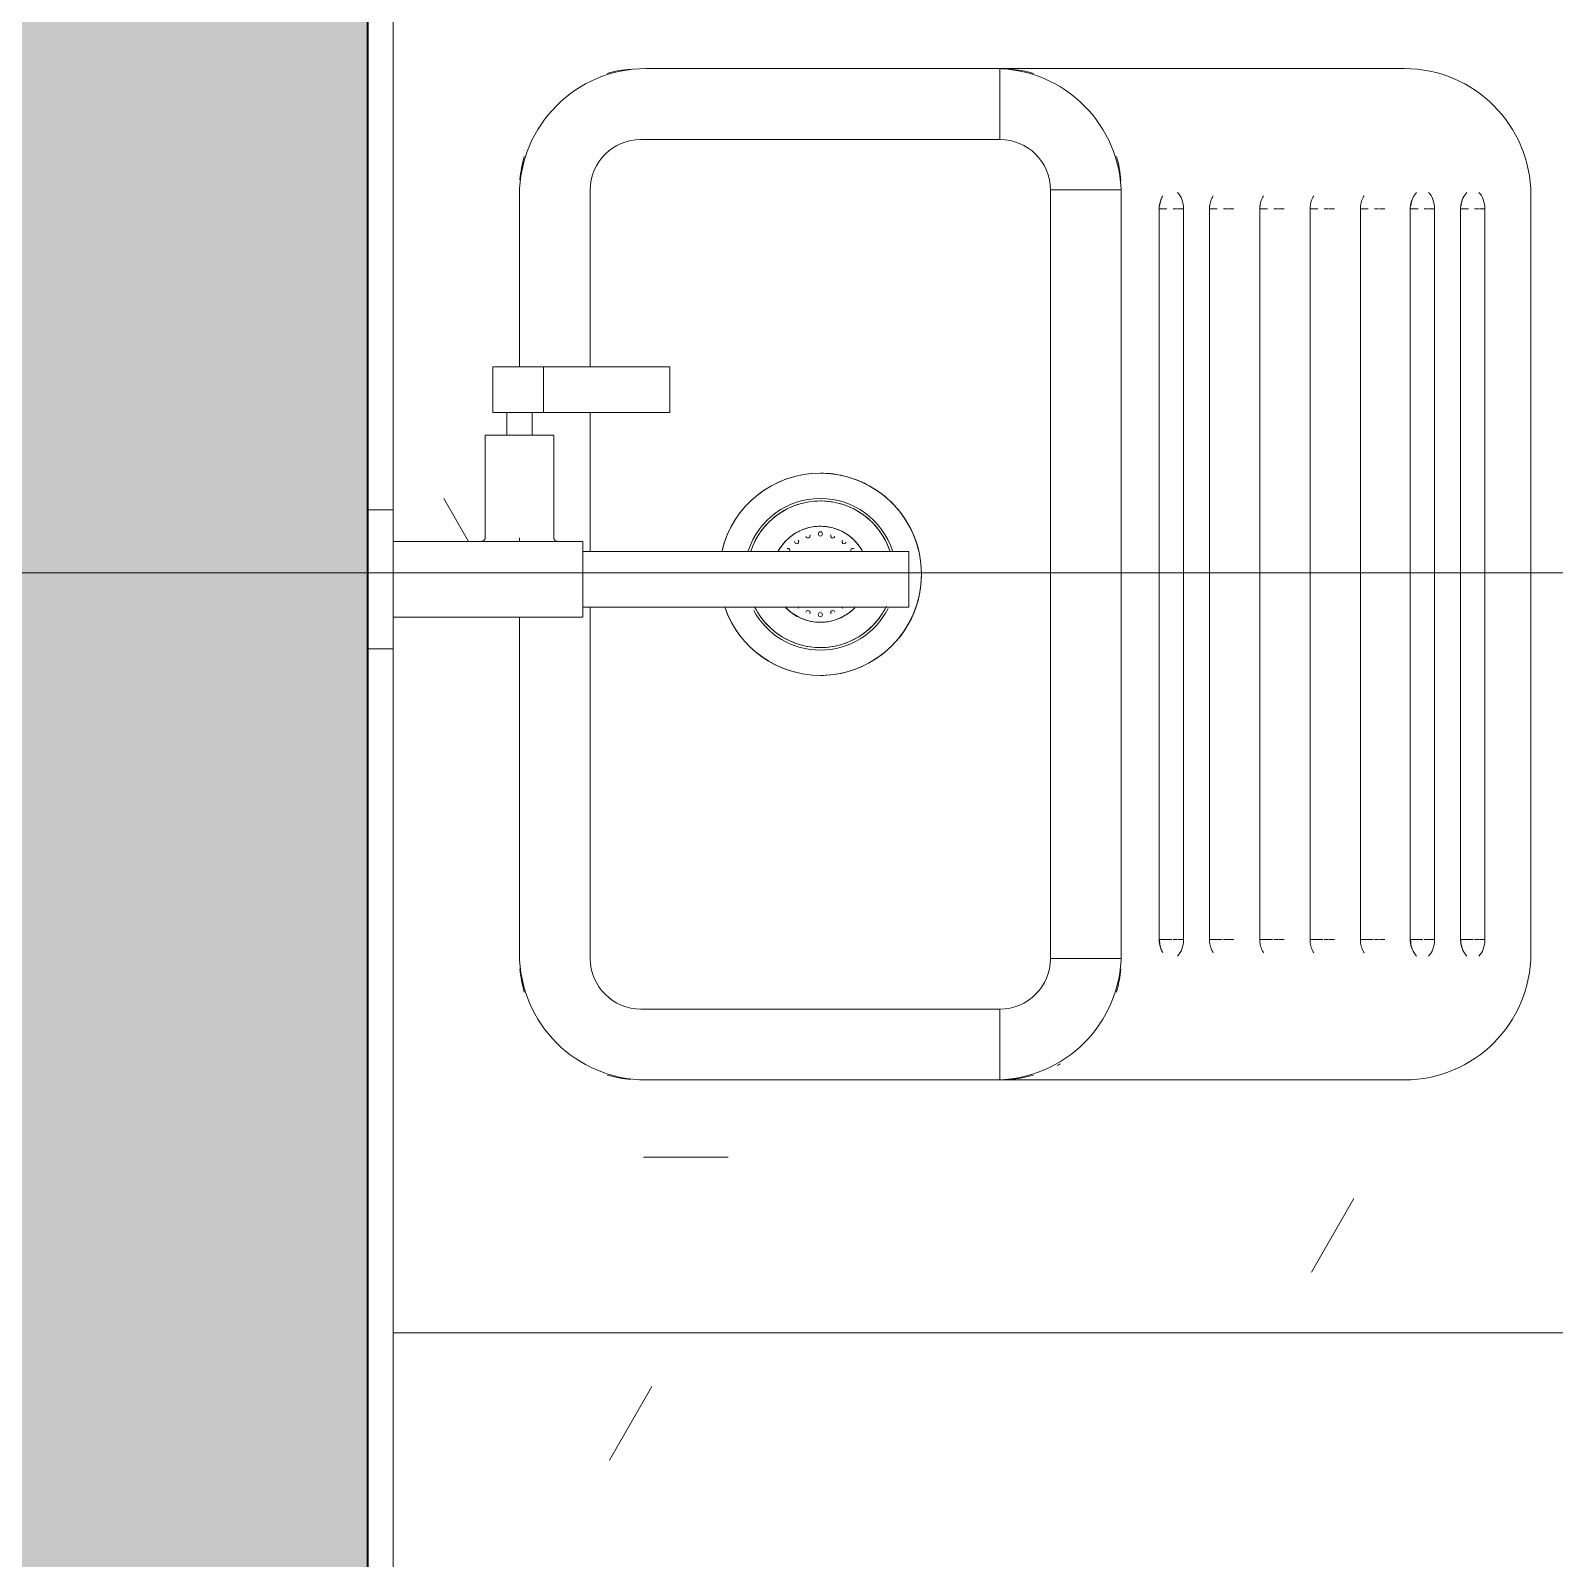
# Model space of a CAD drawing. Header units: millimetres. Extents: x -11245 to 24889, y -43080 to -3800.
# Drawn here: x -7198 to -6595, y -18349 to -17745 of the extents above; entities that cross this region are included whole.
import ezdxf

# ---------------------------------------------------------------- set-up
doc = ezdxf.new("R2010")
doc.units = ezdxf.units.MM
doc.linetypes.add('Projeção', pattern=[3.96875, 2.38125, -1.5875])
for name, color, linetype, lineweight in [('A-ANNO-NOTE', 131, 'Continuous', 9), ('A-WALL', 113, 'Continuous', 18), ('A-WALL-PATT', 111, 'Continuous', 18), ('I-FURN', 30, 'Continuous', 9), ('P-SANR-FIXT', 6, 'Continuous', 9)]:
    doc.layers.add(name, color=color, linetype=linetype, lineweight=lineweight)
pattern_1 = [(0, (7064.62, 16759.65), (812.8, 203.2), [33.528, -576.072, 33.528, -576.072, -3251.2]), (0, (7064.62, 16759.65), (812.8, 203.2), [-1219.2, 33.528, -1185.672, 33.528, -576.072, -1422.4]), (0, (7064.62, 16759.65), (812.8, 203.2), [-3048, 33.528, -372.872, 33.528, -982.472]), (120, (7369.42, 16861.25), (-582.3764, 602.3054), [33.528, -576.072, 33.528, -3827.272]), (120, (7369.42, 16861.25), (-582.3764, 602.3054), [-643.128, -576.072, 33.528, -1185.672, -2032]), (120, (7369.42, 16861.25), (-582.3764, 602.3054), [-2438.4, 33.528, -576.072, 33.528, -1388.872]), (120, (7369.42, 16861.25), (-582.3764, 602.3054), [-3081.528, -372.872, 33.528, -982.472]), (240, (7471.02, 17267.65), (-230.4236, -805.5054), [33.528, -576.072, 33.528, -3827.272]), (240, (7471.02, 17267.65), (-230.4236, -805.5054), [-643.128, -576.072, 33.528, -1185.672, -2032]), (240, (7471.02, 17267.65), (-230.4236, -805.5054), [-2438.4, 33.528, -576.072, 33.528, -1388.872]), (240, (7471.02, 17267.65), (-230.4236, -805.5054), [-3081.528, -372.872, 33.528, -982.472])]

# ---------------------------------------------------------------- blocks, each defined once
blk = doc.blocks.new('BANCADA LAVANDERIA - BANCADA LAVANDERIA-4419173-PONTOS HIDRÁULICOS TÉRREO')
at = {"layer": 'I-FURN'}
h = blk.add_hatch(dxfattribs=at)
h.set_pattern_fill('FP_12', color=256, style=0, pattern_type=2)
h.set_pattern_definition(pattern_1)
h.paths.add_polyline_path([(0, -2380), (10, -2380), (10, -1229.47), (0, -1229.47), (0, -2190.91)])
h.paths.add_polyline_path([(5.09, -1174.47), (10, -1174.47), (10, -726.87), (0, -726.87), (0, -1174.47)])
h.paths.add_polyline_path([(2310, -900), (2320, -900), (2320, 0), (0, 0), (0, -671.87), (10, -671.87), (10, -10), (2310, -10), (2310, -662.11)])
h = blk.add_hatch(dxfattribs=at)
h.set_pattern_fill('FP_13', color=256, style=0, pattern_type=2)
h.set_pattern_definition([(0, (7064.62, 16759.65), (812.8, 203.2), [33.528, -576.072, 33.528, -3827.272]), (0, (7064.62, 16759.65), (812.8, 203.2), [-643.128, -576.072, 33.528, -1185.672, -2032]), (0, (7064.62, 16759.65), (812.8, 203.2), [-2438.4, 33.528, -576.072, 33.528, -1388.872]), (0, (7064.62, 16759.65), (812.8, 203.2), [-3081.528, -372.872, 33.528, -982.472]), (120, (7369.42, 16861.25), (-582.3764, 602.3054), [33.528, -576.072, 33.528, -3827.272]), (120, (7369.42, 16861.25), (-582.3764, 602.3054), [-643.128, -576.072, 33.528, -1185.672, -2032]), (120, (7369.42, 16861.25), (-582.3764, 602.3054), [-2438.4, 33.528, -576.072, 33.528, -1388.872]), (120, (7369.42, 16861.25), (-582.3764, 602.3054), [-3081.528, -372.872, 33.528, -982.472]), (240, (7471.02, 17267.65), (-230.4236, -805.5054), [33.528, -576.072, 33.528, -3827.272]), (240, (7471.02, 17267.65), (-230.4236, -805.5054), [-643.128, -576.072, 33.528, -1185.672, -2032]), (240, (7471.02, 17267.65), (-230.4236, -805.5054), [-2438.4, 33.528, -576.072, 33.528, -1388.872]), (240, (7471.02, 17267.65), (-230.4236, -805.5054), [-3081.528, -372.872, 33.528, -982.472])])
h.paths.add_polyline_path([(288.76, -1500), (550, -1500), (550, -400), (1770, -400), (1770, -900), (2310, -900), (2310, -10), (10, -10), (10, -684.37), (60, -684.37), (60, -682.92), (46.44, -682.92), (47.44, -642.37), (55.67, -642.37), (54.89, -633.4), (49.83, -633.4), (50.75, -615.37), (60, -615.37), (60, -550), (61.7, -537.06), (66.7, -525), (74.64, -514.64), (85, -506.7), (97.06, -501.7), (110, -500), (410, -500), (422.94, -501.7), (435, -506.7), (445.36, -514.64), (453.3, -525), (458.3, -537.06), (460, -550), (459.58, -853.21), (458.3, -862.94), (453.3, -875), (445.36, -885.36), (435, -893.3), (422.94, -898.3), (410, -900), (108.59, -899.81), (97.06, -898.3), (85, -893.3), (74.64, -885.36), (66.7, -875), (61.7, -862.94), (60, -850), (60, -714.37), (10, -714.37), (10, -1186.97), (60, -1186.97), (60, -1185.52), (46.44, -1185.52), (47.44, -1144.97), (55.67, -1144.97), (55.67, -1136.01), (49.83, -1136.01), (50.94, -1117.97), (60, -1117.97), (60.75, -1044.31), (61.7, -1037.06), (66.7, -1025), (74.64, -1014.64), (85, -1006.7), (97.06, -1001.7), (110, -1000), (410, -1000), (422.94, -1001.7), (435, -1006.7), (445.36, -1014.64), (453.3, -1025), (458.3, -1037.06), (460, -1050), (460, -1350), (458.3, -1362.94), (453.3, -1375), (445.36, -1385.36), (435, -1393.3), (422.94, -1398.3), (410, -1400), (108.59, -1399.81), (97.06, -1398.3), (85, -1393.3), (74.64, -1385.36), (66.7, -1375), (61.7, -1362.94), (60, -1350), (60, -1216.97), (10, -1216.97), (10, -1500)])
h.paths.add_polyline_path([(101.34, -436.99), (84.88, -436.99), (84.88, -431), (91.25, -431), (91.25, -428.5), (69.14, -427.75), (69.14, -394.25), (84.88, -394.25), (85.81, -390.04), (118.91, -390.04), (118.91, -428.5), (112.54, -428.5), (112.54, -431), (118.91, -431), (118.91, -436.99), (101.89, -436.99)])
h.paths.add_polyline_path([(101.89, -431), (103.8, -431), (101.89, -428.5)])
h = blk.add_hatch(dxfattribs=at)
h.set_pattern_fill('FP_12', color=256, style=0, pattern_type=2)
h.set_pattern_definition(pattern_1)
h.paths.add_polyline_path([(10, -2380), (60, -2380), (60, -2370), (550, -2370), (550, -1500), (10, -1500), (10, -2370)])
at = {"layer": 'I-FURN', "color": 254}
for p, q in [((10, -1174.47), (10, -726.87)), ((110, -1000), (410, -1000)), ((250, -1000), (250, -1028)), ((250, -1028), (108, -1028)), ((108, -1028), (250, -1028)), ((60, -1117.97), (60, -1050)), ((88, -1048), (88, -1117.97)), ((88, -1117.97), (88, -1048)), ((270, -1352), (270, -1048)), ((297.75, -1048), (270, -1048)), ((270, -1048), (297.75, -1048)), ((270, -1352), (270, -1048)), ((298, -1350), (298, -1050)), ((298, -1050), (298, -1350)), ((460, -1050), (460, -1350)), ((312.99, -1055.5), (312.99, -1344.5)), ((314.09, -1055.5), (313, -1055.5)), ((313.02, -1055.5), (316.07, -1055.5)), ((320.22, -1055.5), (318.54, -1055.5)), ((322.62, -1055.5), (320.52, -1055.5)), ((320.52, -1055.5), (322.62, -1055.5)), ((322.62, -1055.5), (322.62, -1344.5)), ((332.91, -1055.5), (332.91, -1344.5)), ((334.01, -1055.5), (332.92, -1055.5)), ((332.94, -1055.5), (335.99, -1055.5)), ((340.15, -1055.5), (338.46, -1055.5)), ((340.44, -1055.5), (342.54, -1055.5)), ((342.54, -1055.5), (340.45, -1055.5)), ((352.79, -1055.5), (352.79, -1344.5)), ((353.89, -1055.5), (352.8, -1055.5)), ((352.82, -1055.5), (355.87, -1055.5)), ((360.02, -1055.5), (358.34, -1055.5)), ((360.32, -1055.5), (362.42, -1055.5)), ((362.42, -1055.5), (360.33, -1055.5)), ((372.67, -1055.5), (372.67, -1344.5)), ((373.77, -1055.5), (372.68, -1055.5)), ((372.7, -1055.5), (375.75, -1055.5)), ((378.83, -1055.5), (378.22, -1055.5)), ((378.82, -1055.5), (379.91, -1055.5)), ((382.3, -1055.5), (380.2, -1055.5)), ((380.2, -1055.5), (382.3, -1055.5)), ((392.57, -1055.5), (392.57, -1344.5)), ((393.67, -1055.5), (392.58, -1055.5)), ((392.6, -1055.5), (395.65, -1055.5)), ((399.8, -1055.5), (398.12, -1055.5)), ((402.2, -1055.5), (400.1, -1055.5)), ((400.1, -1055.5), (402.2, -1055.5)), ((412.3, -1055.5), (412.3, -1344.5)), ((413.4, -1055.5), (412.32, -1055.5)), ((412.34, -1055.5), (415.39, -1055.5)), ((419.54, -1055.5), (417.85, -1055.5)), ((419.83, -1055.5), (421.93, -1055.5)), ((421.93, -1055.5), (419.84, -1055.5)), ((421.93, -1055.5), (421.93, -1344.5)), ((432.19, -1055.5), (432.19, -1344.5)), ((433.29, -1055.5), (432.21, -1055.5)), ((432.22, -1055.5), (435.28, -1055.5)), ((439.43, -1055.5), (437.74, -1055.5)), ((439.72, -1055.5), (441.82, -1055.5)), ((441.82, -1055.5), (439.73, -1055.5)), ((441.82, -1055.5), (441.82, -1344.5)), ((88, -1136.01), (88, -1190.97)), ((88, -1190.97), (88, -1136.01)), ((60, -1186.97), (60, -1185.52)), ((88, -1212.97), (88, -1352)), ((88, -1352), (88, -1212.97)), ((60, -1350), (60, -1216.97)), ((10, -2380), (10, -1229.47)), ((312.99, -1344.5), (314.09, -1344.5)), ((318.01, -1344.5), (312.99, -1344.5)), ((318.54, -1344.5), (320.22, -1344.5)), ((320.52, -1344.5), (322.62, -1344.5)), ((322.62, -1344.5), (320.52, -1344.5)), ((332.91, -1344.5), (334.01, -1344.5)), ((337.93, -1344.5), (332.91, -1344.5)), ((338.46, -1344.5), (340.15, -1344.5)), ((342.54, -1344.5), (340.44, -1344.5)), ((340.45, -1344.5), (342.54, -1344.5)), ((352.79, -1344.5), (353.89, -1344.5)), ((357.81, -1344.5), (352.79, -1344.5)), ((358.34, -1344.5), (360.02, -1344.5)), ((362.42, -1344.5), (360.32, -1344.5)), ((360.33, -1344.5), (362.42, -1344.5)), ((372.67, -1344.5), (373.77, -1344.5)), ((377.69, -1344.5), (372.67, -1344.5)), ((378.22, -1344.5), (378.83, -1344.5)), ((379.91, -1344.5), (378.82, -1344.5)), ((380.2, -1344.5), (382.3, -1344.5)), ((382.3, -1344.5), (380.2, -1344.5)), ((392.57, -1344.5), (393.67, -1344.5)), ((397.58, -1344.5), (392.57, -1344.5)), ((398.12, -1344.5), (399.8, -1344.5)), ((400.1, -1344.5), (402.2, -1344.5)), ((402.2, -1344.5), (400.1, -1344.5)), ((412.3, -1344.5), (413.4, -1344.5)), ((417.32, -1344.5), (412.3, -1344.5)), ((417.85, -1344.5), (419.54, -1344.5)), ((421.93, -1344.5), (419.83, -1344.5)), ((419.84, -1344.5), (421.93, -1344.5)), ((432.19, -1344.5), (433.29, -1344.5)), ((437.21, -1344.5), (432.19, -1344.5)), ((437.74, -1344.5), (439.43, -1344.5)), ((441.82, -1344.5), (439.72, -1344.5)), ((439.73, -1344.5), (441.82, -1344.5)), ((270, -1352), (297.75, -1352)), ((297.75, -1352), (270, -1352)), ((108, -1372), (250, -1372)), ((250, -1372), (108, -1372)), ((250, -1372), (250, -1400)), ((410, -1400), (110, -1400)), ((550, -1500), (10, -1500)), ((10, -1500), (550, -1500))]:
    blk.add_line(p, q, dxfattribs=at)
at = {"layer": 'I-FURN', "color": 254, "flags": 128}
for points in [[(250, -1028), (250, -1020.75), (250, -1014), (250, -1008.2), (250, -1003.75), (250, -1000.96), (250, -1000)], [(314.44, -1050.31), (314.27, -1050.61), (314.11, -1050.91), (313.96, -1051.2), (313.83, -1051.49), (313.71, -1051.78), (313.6, -1052.06), (313.5, -1052.34), (313.42, -1052.61), (313.34, -1052.88), (313.27, -1053.15), (313.21, -1053.42), (313.16, -1053.68), (313.11, -1053.94), (313.07, -1054.2), (313.04, -1054.45), (313.02, -1054.71), (313, -1054.96), (312.99, -1055.22), (312.99, -1055.47), (312.99, -1055.5)], [(334.37, -1050.31), (334.19, -1050.61), (334.03, -1050.91), (333.88, -1051.2), (333.75, -1051.49), (333.63, -1051.78), (333.52, -1052.06), (333.43, -1052.34), (333.34, -1052.61), (333.26, -1052.88), (333.19, -1053.15), (333.13, -1053.42), (333.08, -1053.68), (333.04, -1053.94), (333, -1054.2), (332.97, -1054.45), (332.94, -1054.71), (332.93, -1054.96), (332.92, -1055.22), (332.91, -1055.47), (332.91, -1055.5)], [(354.24, -1050.31), (354.07, -1050.61), (353.91, -1050.91), (353.76, -1051.2), (353.63, -1051.49), (353.51, -1051.78), (353.4, -1052.06), (353.3, -1052.34), (353.22, -1052.61), (353.14, -1052.88), (353.07, -1053.15), (353.01, -1053.42), (352.96, -1053.68), (352.91, -1053.94), (352.88, -1054.2), (352.84, -1054.45), (352.82, -1054.71), (352.8, -1054.96), (352.79, -1055.22), (352.79, -1055.47), (352.79, -1055.5)], [(374.12, -1050.31), (373.95, -1050.61), (373.79, -1050.91), (373.64, -1051.2), (373.51, -1051.49), (373.39, -1051.78), (373.28, -1052.06), (373.18, -1052.34), (373.09, -1052.61), (373.02, -1052.88), (372.95, -1053.15), (372.89, -1053.42), (372.84, -1053.68), (372.79, -1053.94), (372.75, -1054.2), (372.72, -1054.45), (372.7, -1054.71), (372.68, -1054.96), (372.67, -1055.22), (372.67, -1055.47), (372.67, -1055.5)], [(394.02, -1050.31), (393.84, -1050.61), (393.68, -1050.91), (393.54, -1051.2), (393.4, -1051.49), (393.28, -1051.78), (393.18, -1052.06), (393.08, -1052.34), (392.99, -1052.61), (392.91, -1052.88), (392.85, -1053.15), (392.79, -1053.42), (392.73, -1053.68), (392.69, -1053.94), (392.65, -1054.2), (392.62, -1054.45), (392.6, -1054.71), (392.58, -1054.96), (392.57, -1055.22), (392.57, -1055.47), (392.57, -1055.5)], [(413.76, -1050.31), (413.58, -1050.61), (413.42, -1050.91), (413.27, -1051.2), (413.14, -1051.49), (413.02, -1051.78), (412.91, -1052.06), (412.82, -1052.34), (412.73, -1052.61), (412.65, -1052.88), (412.58, -1053.15), (412.52, -1053.42), (412.47, -1053.68), (412.43, -1053.94), (412.39, -1054.2), (412.36, -1054.45), (412.33, -1054.71), (412.32, -1054.96), (412.31, -1055.22), (412.3, -1055.47), (412.3, -1055.5)], [(433.65, -1050.31), (433.47, -1050.61), (433.31, -1050.91), (433.16, -1051.2), (433.03, -1051.49), (432.91, -1051.78), (432.8, -1052.06), (432.71, -1052.34), (432.62, -1052.61), (432.54, -1052.88), (432.47, -1053.15), (432.41, -1053.42), (432.36, -1053.68), (432.32, -1053.94), (432.28, -1054.2), (432.25, -1054.45), (432.22, -1054.71), (432.21, -1054.96), (432.2, -1055.22), (432.19, -1055.47), (432.19, -1055.5)], [(179, -1171), (177.84, -1171.02), (176.68, -1171.09), (175.53, -1171.21), (174.38, -1171.37), (173.24, -1171.58), (172.11, -1171.83), (170.99, -1172.13), (169.88, -1172.47), (168.78, -1172.86), (167.71, -1173.29), (166.65, -1173.76), (165.61, -1174.28), (164.59, -1174.83), (163.6, -1175.43), (162.63, -1176.07), (161.68, -1176.74), (160.77, -1177.45), (159.88, -1178.2), (159.02, -1178.98), (158.2, -1179.8), (157.41, -1180.64), (156.65, -1181.52), (155.93, -1182.43), (155.24, -1183.37), (154.6, -1184.33), (153.99, -1185.32), (153.42, -1186.33), (152.9, -1187.37), (152.41, -1188.42), (151.97, -1189.49), (151.57, -1190.58)], [(206.62, -1191.18), (206.25, -1190.08), (205.83, -1189), (205.37, -1187.93), (204.87, -1186.89), (204.32, -1185.86), (203.74, -1184.86), (203.11, -1183.88), (202.45, -1182.93), (201.75, -1182.01), (201.01, -1181.11), (200.23, -1180.25), (199.43, -1179.42), (198.59, -1178.62), (197.72, -1177.85), (196.82, -1177.12), (195.89, -1176.42), (194.93, -1175.77), (193.95, -1175.15), (192.94, -1174.57), (191.92, -1174.04), (190.87, -1173.54), (189.8, -1173.09), (188.71, -1172.68), (187.61, -1172.31), (186.5, -1171.99), (185.37, -1171.71), (184.24, -1171.48), (183.09, -1171.29), (181.94, -1171.15), (180.79, -1171.05), (179.63, -1171.01), (179, -1171)], [(179, -1181), (178.24, -1181.02), (177.48, -1181.06), (176.73, -1181.14), (175.97, -1181.24), (175.23, -1181.38), (174.48, -1181.54), (173.75, -1181.74), (173.02, -1181.96), (172.31, -1182.22), (171.6, -1182.5), (170.91, -1182.81), (170.23, -1183.15), (169.56, -1183.51), (168.91, -1183.9), (168.27, -1184.32), (167.65, -1184.76), (167.05, -1185.23), (166.47, -1185.72), (165.91, -1186.23), (165.37, -1186.76), (164.85, -1187.32), (164.36, -1187.89), (163.88, -1188.49), (163.44, -1189.1), (163.01, -1189.73), (162.61, -1190.38), (162.24, -1191.04)], [(195.59, -1190.74), (195.21, -1190.08), (194.8, -1189.44), (194.36, -1188.82), (193.9, -1188.21), (193.42, -1187.63), (192.91, -1187.06), (192.38, -1186.51), (191.83, -1185.99), (191.26, -1185.49), (190.67, -1185.01), (190.06, -1184.55), (189.44, -1184.12), (188.79, -1183.72), (188.14, -1183.34), (187.46, -1182.99), (186.78, -1182.66), (186.08, -1182.37), (185.36, -1182.1), (184.64, -1181.86), (183.91, -1181.65), (183.18, -1181.46), (182.43, -1181.31), (181.68, -1181.19), (180.93, -1181.1), (180.17, -1181.04), (179.41, -1181), (179, -1181)], [(153.13, -1213.11), (153.68, -1214.14), (154.26, -1215.14), (154.89, -1216.12), (155.55, -1217.07), (156.25, -1217.99), (156.99, -1218.89), (157.77, -1219.75), (158.57, -1220.58), (159.41, -1221.38), (160.28, -1222.15), (161.18, -1222.88), (162.11, -1223.58), (163.07, -1224.23), (164.05, -1224.85), (165.06, -1225.43), (166.08, -1225.96), (167.13, -1226.46), (168.2, -1226.91), (169.29, -1227.32), (170.39, -1227.69), (171.5, -1228.01), (172.63, -1228.29), (173.76, -1228.52), (174.91, -1228.71), (176.06, -1228.85), (177.21, -1228.95), (178.37, -1228.99), (179, -1229)], [(165.09, -1212.94), (165.62, -1213.49), (166.17, -1214.01), (166.74, -1214.51), (167.33, -1214.99), (167.94, -1215.45), (168.56, -1215.88), (169.21, -1216.28), (169.86, -1216.66), (170.54, -1217.01), (171.22, -1217.34), (171.92, -1217.63), (172.64, -1217.9), (173.36, -1218.14), (174.09, -1218.35), (174.82, -1218.54), (175.57, -1218.69), (176.32, -1218.81), (177.07, -1218.9), (177.83, -1218.96), (178.59, -1219), (179, -1219)], [(179, -1229), (180.16, -1228.98), (181.32, -1228.91), (182.47, -1228.79), (183.62, -1228.63), (184.76, -1228.42), (185.89, -1228.17), (187.01, -1227.87), (188.12, -1227.53), (189.22, -1227.14), (190.29, -1226.71), (191.35, -1226.24), (192.39, -1225.72), (193.41, -1225.17), (194.4, -1224.57), (195.37, -1223.93), (196.32, -1223.26), (197.23, -1222.55), (198.12, -1221.8), (198.98, -1221.02), (199.8, -1220.2), (200.59, -1219.36), (201.35, -1218.48), (202.07, -1217.57), (202.76, -1216.63), (203.4, -1215.67), (204.01, -1214.68), (204.58, -1213.67), (205.1, -1212.63)], [(179, -1219), (179.76, -1218.98), (180.52, -1218.94), (181.27, -1218.86), (182.03, -1218.76), (182.77, -1218.62), (183.52, -1218.46), (184.25, -1218.26), (184.98, -1218.04), (185.69, -1217.78), (186.4, -1217.5), (187.09, -1217.19), (187.77, -1216.85), (188.44, -1216.49), (189.09, -1216.1), (189.73, -1215.68), (190.35, -1215.24), (190.95, -1214.77), (191.53, -1214.28), (192.09, -1213.77), (192.63, -1213.24)], [(314.44, -1349.69), (314.27, -1349.39), (314.11, -1349.09), (313.96, -1348.8), (313.83, -1348.51), (313.71, -1348.22), (313.6, -1347.94), (313.5, -1347.66), (313.42, -1347.39), (313.34, -1347.12), (313.27, -1346.85), (313.21, -1346.58), (313.16, -1346.32), (313.11, -1346.06), (313.07, -1345.8), (313.04, -1345.55), (313.02, -1345.29), (313, -1345.04), (312.99, -1344.78), (312.99, -1344.53), (312.99, -1344.5)], [(334.37, -1349.69), (334.19, -1349.39), (334.03, -1349.09), (333.88, -1348.8), (333.75, -1348.51), (333.63, -1348.22), (333.52, -1347.94), (333.43, -1347.66), (333.34, -1347.39), (333.26, -1347.12), (333.19, -1346.85), (333.13, -1346.58), (333.08, -1346.32), (333.04, -1346.06), (333, -1345.8), (332.97, -1345.55), (332.94, -1345.29), (332.93, -1345.04), (332.92, -1344.78), (332.91, -1344.53), (332.91, -1344.5)], [(354.24, -1349.69), (354.07, -1349.39), (353.91, -1349.09), (353.76, -1348.8), (353.63, -1348.51), (353.51, -1348.22), (353.4, -1347.94), (353.3, -1347.66), (353.22, -1347.39), (353.14, -1347.12), (353.07, -1346.85), (353.01, -1346.58), (352.96, -1346.32), (352.91, -1346.06), (352.88, -1345.8), (352.84, -1345.55), (352.82, -1345.29), (352.8, -1345.04), (352.79, -1344.78), (352.79, -1344.53), (352.79, -1344.5)], [(374.12, -1349.69), (373.95, -1349.39), (373.79, -1349.09), (373.64, -1348.8), (373.51, -1348.51), (373.39, -1348.22), (373.28, -1347.94), (373.18, -1347.66), (373.09, -1347.39), (373.02, -1347.12), (372.95, -1346.85), (372.89, -1346.58), (372.84, -1346.32), (372.79, -1346.06), (372.75, -1345.8), (372.72, -1345.55), (372.7, -1345.29), (372.68, -1345.04), (372.67, -1344.78), (372.67, -1344.53), (372.67, -1344.5)], [(394.02, -1349.69), (393.84, -1349.39), (393.68, -1349.09), (393.54, -1348.8), (393.4, -1348.51), (393.28, -1348.22), (393.18, -1347.94), (393.08, -1347.66), (392.99, -1347.39), (392.91, -1347.12), (392.85, -1346.85), (392.79, -1346.58), (392.73, -1346.32), (392.69, -1346.06), (392.65, -1345.8), (392.62, -1345.55), (392.6, -1345.29), (392.58, -1345.04), (392.57, -1344.78), (392.57, -1344.53), (392.57, -1344.5)], [(413.76, -1349.69), (413.58, -1349.39), (413.42, -1349.09), (413.27, -1348.8), (413.14, -1348.51), (413.02, -1348.22), (412.91, -1347.94), (412.82, -1347.66), (412.73, -1347.39), (412.65, -1347.12), (412.58, -1346.85), (412.52, -1346.58), (412.47, -1346.32), (412.43, -1346.06), (412.39, -1345.8), (412.36, -1345.55), (412.33, -1345.29), (412.32, -1345.04), (412.31, -1344.78), (412.3, -1344.53), (412.3, -1344.5)], [(433.65, -1349.69), (433.47, -1349.39), (433.31, -1349.09), (433.16, -1348.8), (433.03, -1348.51), (432.91, -1348.22), (432.8, -1347.94), (432.71, -1347.66), (432.62, -1347.39), (432.54, -1347.12), (432.47, -1346.85), (432.41, -1346.58), (432.36, -1346.32), (432.32, -1346.06), (432.28, -1345.8), (432.25, -1345.55), (432.22, -1345.29), (432.21, -1345.04), (432.2, -1344.78), (432.19, -1344.53), (432.19, -1344.5)], [(250, -1400), (250, -1399.04), (250, -1396.25), (250, -1391.8), (250, -1386), (250, -1379.25), (250, -1372)]]:
    blk.add_lwpolyline(points, dxfattribs=at)
at = {"layer": 'I-FURN', "color": 254}
for centre, radius, start, end in [((110, -1050), 50, 90, 180), ((108, -1048), 48, 94.79518, 106.09024), ((248, -1050), 50, 360, 90), ((250, -1048), 48, 73.90976, 85.20482), ((410, -1050), 50, 360, 90), ((108, -1048), 20, 90, 180), ((250, -1048), 20, 360, 90), ((108, -1048), 48, 163.90976, 175.20482), ((250, -1048), 48, 4.51518, 16.09024), ((179, -1200), 40, 90, 166.91397), ((179, -1200), 40, 90, 166.45234), ((179, -1200), 40, 270, 90), ((179, -1200), 40, 60.48431, 90), ((179, -1200), 40, 300, 60), ((179, -1200), 30, 90, 162), ((179, -1200), 29, 90, 161.82552), ((179, -1200), 30, 18, 90), ((179, -1200), 29, 18.17448, 90), ((179, -1200), 19, 90, 149.74851), ((174.07, -1184.82), 0.84, 270, 30), ((179, -1184.04), 0.84, 90, 270), ((179, -1200), 19, 30.25149, 90), ((179, -1184.04), 0.84, 270, 90), ((183.93, -1184.82), 0.84, 150, 270), ((166.09, -1190.62), 0.84, 90, 105), ((166.09, -1190.62), 0.84, 345, 90), ((169.62, -1187.09), 0.84, 180, 270), ((169.62, -1187.09), 0.84, 270, 45), ((174.07, -1184.82), 0.84, 195, 270), ((183.93, -1184.82), 0.84, 270, 345), ((188.38, -1187.09), 0.84, 135, 270), ((188.38, -1187.09), 0.84, 270, 345), ((191.91, -1190.62), 0.84, 90, 195), ((191.91, -1190.62), 0.84, 60, 90), ((179, -1200), 40, 199.06666, 270), ((179, -1200), 40, 199.45234, 270), ((179, -1200), 30, 208.46184, 270), ((179, -1200), 29, 207.94776, 270), ((179, -1200), 19, 225, 270), ((169.62, -1212.91), 0.84, 315, 0), ((174.07, -1215.18), 0.84, 90, 165), ((174.07, -1215.18), 0.84, 330, 90), ((179, -1200), 19, 270, 315), ((179, -1200), 30, 270, 333.12547), ((179, -1200), 29, 270, 332.05224), ((183.93, -1215.18), 0.84, 90, 210), ((183.93, -1215.18), 0.84, 15, 90), ((188.38, -1212.91), 0.84, 180, 225), ((179, -1215.96), 0.84, 90, 270), ((179, -1215.96), 0.84, 270, 90), ((179, -1200), 40, 270, 299.51569), ((110, -1350), 50, 180, 270), ((108, -1352), 20, 180, 270), ((248, -1350), 50, 270, 360), ((250, -1352), 20, 270, 0), ((410, -1350), 50, 270, 360), ((108, -1352), 48, 184.79518, 196.09024), ((250, -1352), 48, 343.90976, 355.20482), ((250, -1352), 48, 298.10235, 299.9131), ((108, -1352), 48, 253.90976, 265.20482), ((250, -1352), 48, 274.79518, 286.09024)]:
    blk.add_arc(centre, radius, start, end, dxfattribs=at)
for centre, start_param, end_param in [((317.87, -1055.5), 0.806065, 1.409974), ((317.87, -1055.5), 4.712389, 5.759587), ((417.18, -1055.5), 0.523599, 1.409974), ((417.18, -1055.5), 4.712389, 5.759587), ((437.07, -1055.5), 0.523599, 1.409974), ((437.07, -1055.5), 4.712389, 5.759587), ((317.87, -1344.5), 1.570796, 2.335527), ((317.87, -1344.5), 3.665191, 4.712389), ((417.18, -1344.5), 1.570796, 2.617994), ((417.18, -1344.5), 3.665191, 4.712389), ((437.07, -1344.5), 1.570796, 2.617994), ((437.07, -1344.5), 3.665191, 4.712389)]:
    blk.add_ellipse(centre, major_axis=(0, 7.5), ratio=0.633238, start_param=start_param, end_param=end_param, dxfattribs=at)
blk = doc.blocks.new('Torneira de Parede Elite - Único-4610672-PONTOS HIDRÁULICOS TÉRREO')
at = {"layer": 'P-SANR-FIXT'}
for p, q in [((-7015.12, -17877.62), (-7015.12, -17895.66)), ((-7014.79, -17877.62), (-7015.12, -17877.62)), ((-7015.12, -17877.62), (-7012.62, -17877.62)), ((-7012.62, -17877.62), (-6997.62, -17877.62)), ((-6997.62, -17877.62), (-6995.12, -17877.62)), ((-6995.12, -17877.62), (-6995.45, -17877.62)), ((-6995.12, -17895.66), (-6995.12, -17877.62)), ((-6994.12, -17877.62), (-6995.12, -17877.62)), ((-6995.12, -17877.62), (-6994.12, -17877.62)), ((-6994.12, -17877.62), (-6945.62, -17877.62)), ((-6945.62, -17877.62), (-6945.12, -17877.62)), ((-6945.12, -17877.62), (-6945.62, -17877.62)), ((-6945.12, -17895.66), (-6945.12, -17877.62)), ((-7012.62, -17895.66), (-7015.12, -17895.66)), ((-7015.12, -17895.66), (-7014.79, -17895.66)), ((-6997.62, -17895.66), (-7012.62, -17895.66)), ((-7009.62, -17895.66), (-7009.62, -17904.62)), ((-6999.62, -17904.62), (-6999.62, -17895.66)), ((-6995.12, -17895.66), (-6997.62, -17895.66)), ((-6995.45, -17895.66), (-6995.12, -17895.66)), ((-6994.12, -17895.66), (-6995.12, -17895.66)), ((-6995.12, -17895.66), (-6994.12, -17895.66)), ((-6945.62, -17895.66), (-6994.12, -17895.66)), ((-6945.62, -17895.66), (-6945.12, -17895.66)), ((-6945.12, -17895.66), (-6945.62, -17895.66)), ((-7018.18, -17904.62), (-7018.18, -17945.18)), ((-7018.18, -17904.62), (-7004.62, -17904.62)), ((-7004.62, -17904.62), (-6991.06, -17904.62)), ((-6991.06, -17945.18), (-6991.06, -17904.62)), ((-7054.62, -17934.12), (-7064.62, -17934.12)), ((-7054.62, -17934.12), (-7054.62, -17989.12)), ((-7054.62, -17946.62), (-6979.62, -17946.62)), ((-6979.62, -17946.62), (-6979.62, -17976.62)), ((-6920.26, -17950.62), (-6979.62, -17950.62)), ((-6920.26, -17950.62), (-6862.1, -17950.62)), ((-6850.61, -17950.62), (-6862.1, -17950.62)), ((-6850.61, -17950.62), (-6850.61, -17972.62)), ((-6979.62, -17972.62), (-6920.26, -17972.62)), ((-6862.1, -17972.62), (-6920.26, -17972.62)), ((-6862.1, -17972.62), (-6850.61, -17972.62)), ((-6979.62, -17976.62), (-7054.62, -17976.62)), ((-7064.62, -17989.12), (-7054.62, -17989.12))]:
    blk.add_line(p, q, dxfattribs=at)
at = {"layer": 'P-SANR-FIXT', "flags": 128}
for points in [[(-7019.62, -17946.62), (-7019.56, -17946.62), (-7019.5, -17946.61), (-7019.45, -17946.61), (-7019.39, -17946.6), (-7019.33, -17946.59), (-7019.28, -17946.58), (-7019.22, -17946.56), (-7019.17, -17946.55), (-7019.11, -17946.53), (-7019.06, -17946.51), (-7019.01, -17946.48), (-7018.95, -17946.46), (-7018.9, -17946.43), (-7018.85, -17946.4), (-7018.8, -17946.37), (-7018.76, -17946.33), (-7018.71, -17946.3), (-7018.67, -17946.26), (-7018.63, -17946.22), (-7018.58, -17946.18), (-7018.54, -17946.14), (-7018.51, -17946.1), (-7018.47, -17946.05), (-7018.44, -17946), (-7018.41, -17945.96), (-7018.37, -17945.91), (-7018.35, -17945.86), (-7018.32, -17945.8), (-7018.3, -17945.75), (-7018.27, -17945.7), (-7018.25, -17945.64), (-7018.24, -17945.59), (-7018.22, -17945.53), (-7018.21, -17945.48), (-7018.2, -17945.42), (-7018.19, -17945.36), (-7018.18, -17945.31), (-7018.18, -17945.25), (-7018.18, -17945.19), (-7018.18, -17945.18)], [(-6991.06, -17945.18), (-6991.06, -17945.23), (-6991.06, -17945.29), (-6991.05, -17945.35), (-6991.05, -17945.41), (-6991.04, -17945.46), (-6991.02, -17945.52), (-6991.01, -17945.57), (-6990.99, -17945.63), (-6990.97, -17945.68), (-6990.95, -17945.74), (-6990.93, -17945.79), (-6990.9, -17945.84), (-6990.87, -17945.89), (-6990.84, -17945.94), (-6990.81, -17945.99), (-6990.78, -17946.04), (-6990.74, -17946.08), (-6990.71, -17946.13), (-6990.67, -17946.17), (-6990.63, -17946.21), (-6990.58, -17946.25), (-6990.54, -17946.29), (-6990.49, -17946.32), (-6990.45, -17946.36), (-6990.4, -17946.39), (-6990.35, -17946.42), (-6990.3, -17946.45), (-6990.25, -17946.47), (-6990.2, -17946.5), (-6990.14, -17946.52), (-6990.09, -17946.54), (-6990.03, -17946.56), (-6989.98, -17946.57), (-6989.92, -17946.59), (-6989.87, -17946.6), (-6989.81, -17946.61), (-6989.75, -17946.61), (-6989.69, -17946.62), (-6989.64, -17946.62), (-6989.62, -17946.62)]]:
    blk.add_lwpolyline(points, dxfattribs=at)
blk = doc.blocks.new('CRT_ANO_Id pontos hidráulicos - CRT_ANO_Id pontos hidráulicos-4987374-PONTOS HIDRÁULICOS TÉRREO')
at = {"layer": 'A-ANNO-NOTE', "linetype": 'Projeção'}
blk.add_line((0, 0), (-5, 0), dxfattribs=at)
at = {"layer": 'A-ANNO-NOTE'}
blk.add_line((0, 0), (5, 0), dxfattribs=at)

msp = doc.modelspace()

# ---------------------------------------------------------------- hatches: boundary and pattern name
at = {"layer": 'A-WALL-PATT'}
h = msp.add_hatch(color=256, dxfattribs=at)
h.paths.add_polyline_path([(-7064.62, -19319.65), (-7064.62, -16279.65), (-7244.62, -16279.65), (-7244.62, -19319.65), (-7136.19, -19319.65)])
h.paths.add_polyline_path([(-7244.62, -14079.65), (-7064.62, -14079.65), (-7064.62, -12989.65), (-7244.62, -12989.65), (-7244.62, -14077.51)])
h.paths.add_polyline_path([(-7244.62, -8789.65), (-7064.62, -8789.65), (-7064.62, -8039.65), (-7244.62, -8039.65), (-7244.62, -8248.96)])
h.paths.add_polyline_path([(-7244.62, -5639.65), (-7064.62, -5639.65), (-7064.62, -5479.65), (-7244.62, -5479.65)])

# ---------------------------------------------------------------- linework, layer by layer
at = {"layer": 'A-WALL', "lineweight": 40}
msp.add_line((-7064.62, -19139.65), (-7064.62, -16759.65), dxfattribs=at)

# ---------------------------------------------------------------- block references
at = {"layer": 'A-ANNO-NOTE', "xscale": 100, "yscale": 100, "zscale": 100}
msp.add_blockref('CRT_ANO_Id pontos hidráulicos - CRT_ANO_Id pontos hidráulicos-4987374-PONTOS HIDRÁULICOS TÉRREO', (-7064.62, -17959.02), dxfattribs=at)
at = {"layer": 'I-FURN', "color": 254}
msp.add_blockref('BANCADA LAVANDERIA - BANCADA LAVANDERIA-4419173-PONTOS HIDRÁULICOS TÉRREO', (-7064.62, -16759.65), dxfattribs=at)
at = {"layer": 'P-SANR-FIXT', "color": 7}
msp.add_blockref('Torneira de Parede Elite - Único-4610672-PONTOS HIDRÁULICOS TÉRREO', (0, 0), dxfattribs=at)

doc.saveas('drawing.dxf')
